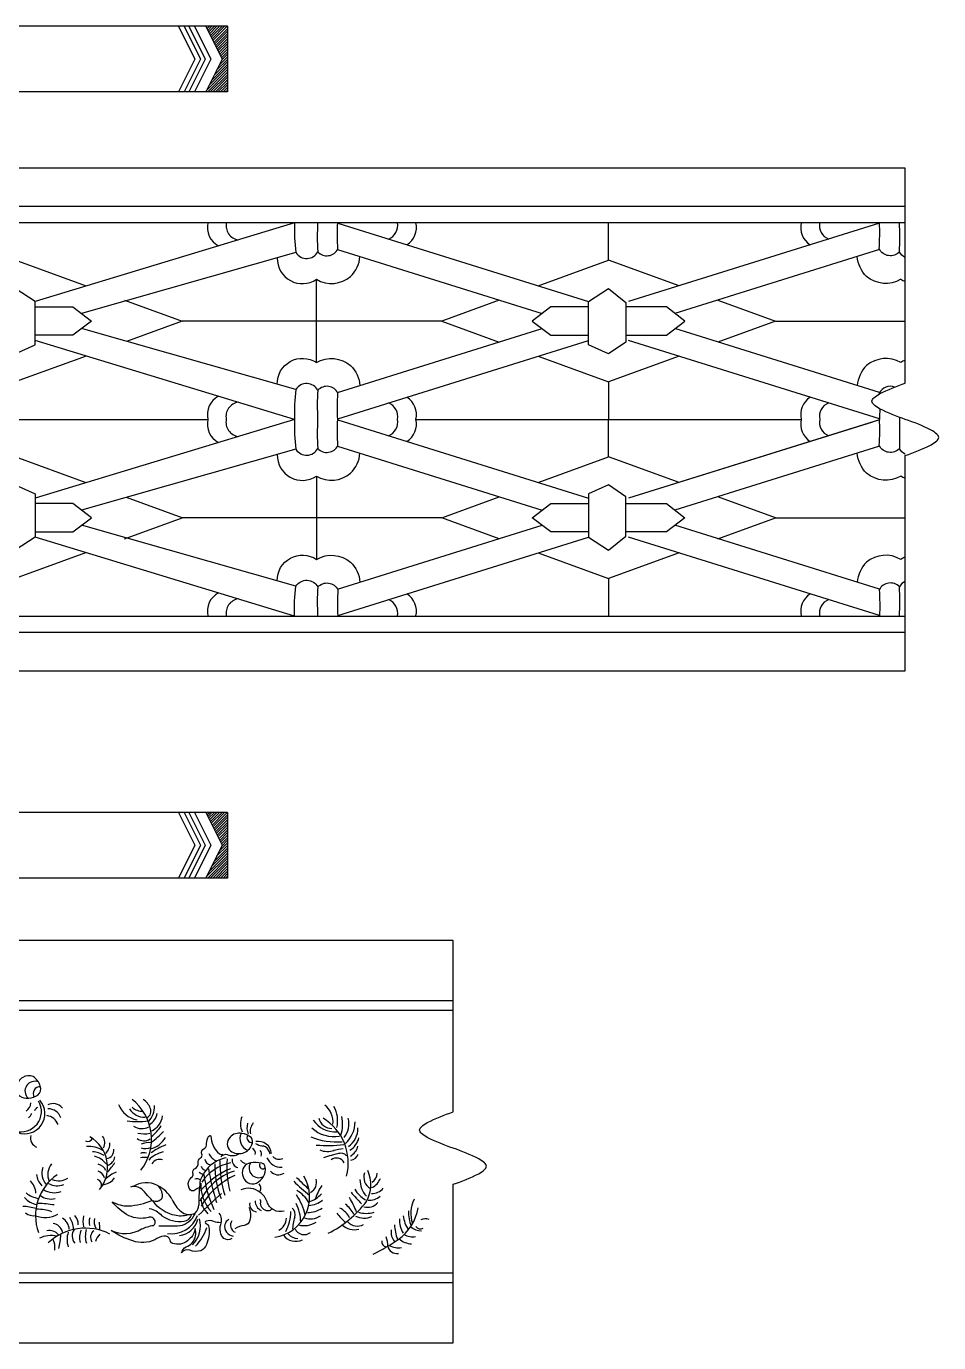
# Model space of a CAD drawing. Extents: x -66030 to 95157, y -13132 to 45879.
# Drawn here: x -52585 to -51677, y 3270 to 4580 of the extents above; entities that cross this region are included whole.
import ezdxf

# ---------------------------------------------------------------- set-up
doc = ezdxf.new("R2010")
doc.units = 0
doc.header["$LTSCALE"] = 100
doc.header["$MEASUREMENT"] = 0
for name, color, linetype in [('3', 11, 'CONTINUOUS'), ('4', 121, 'CONTINUOUS'), ('BH', 21, 'CONTINUOUS')]:
    doc.layers.add(name, color=color, linetype=linetype)

# ---------------------------------------------------------------- blocks, each defined once
blk = doc.blocks.new('A$C634F448C')
at = {"layer": '3'}
for p, q in [((1842.3, 445.6), (1584.1, 367.1)), ((1885.2, 445.1), (2134.9, 367.1)), ((2424.3, 445.1), (2174.6, 367.1)), ((1843.7, 415.9), (1630.3, 355.3)), ((1885.1, 419), (2088.7, 355.3)), ((2424.4, 419), (2220.8, 355.3)), ((1864.1, 306.4), (1864.1, 389.3)), ((1988.7, 347.8), (1730.4, 347.8)), ((2320.9, 347.8), (2450, 347.8)), ((1842.3, 250), (1584.1, 328.5)), ((1843.7, 279.8), (1630.3, 340.3)), ((1885.1, 276.6), (2088.7, 340.3)), ((1885.2, 250.5), (2134.9, 328.5)), ((2424.3, 250.5), (2174.6, 328.5)), ((2424.4, 276.6), (2220.8, 340.3)), ((1449.6, 250), (1756, 250)), ((1842.3, 250), (1584.1, 171.5)), ((1885.2, 249.5), (2134.9, 171.5)), ((1963.1, 250), (2346.4, 250)), ((2424.3, 249.5), (2174.6, 171.5)), ((2444.2, 252.1), (2444.2, 221.1)), ((2417.2, 247.3), (2174.6, 171.5)), ((1885.1, 223.4), (2088.7, 159.7)), ((2424.4, 223.4), (2220.8, 159.7)), ((2424.4, 223.4), (2220.8, 159.7)), ((1843.7, 220.2), (1630.3, 159.7)), ((1864.1, 193.6), (1864.1, 110.7)), ((1843.7, 84.1), (1630.3, 144.7)), ((1988.7, 152.2), (1730.4, 152.2)), ((1885.1, 81), (2088.7, 144.7)), ((2424.4, 81), (2220.8, 144.7)), ((2320.9, 152.2), (2450, 152.2)), ((1842.3, 54.4), (1584.1, 132.9)), ((1885.2, 54.9), (2134.9, 132.9)), ((2424.3, 54.9), (2174.6, 132.9))]:
    blk.add_line(p, q, dxfattribs=at)
for points in [[(2450, 0), (2450, 214, 0.033865), (2475.6, 224.6, 0.043189), (2481.4, 228.7, 0.176583), (2483.3, 232, 0.176583), (2481.4, 235.3, 0.043189), (2475.6, 239.4, 0.033865), (2450, 250, -0.033865), (2424.4, 260.6, -0.043189), (2418.6, 264.7, -0.176583), (2416.7, 268, -0.176583), (2418.6, 271.3, -0.043189), (2424.4, 275.4, -0.033865), (2450, 286), (2450, 500)], [(2450, 461.6), (1235.5, 461.6, -0.186132), (1274.8, 378.5, -0.175404), (1324.6, 358.8, -0.096903), (1363.2, 314.4, -0.01168), (1394, 268.5, 0.141166), (1417.2, 250, 0.141166), (1394, 231.5, -0.01168), (1363.2, 185.6, -0.096903), (1324.6, 141.2, -0.175404), (1274.8, 121.5, -0.186132), (1235.5, 38.4), (2450, 38.4)], [(2450, 445.6), (1269.1, 445.6, -0.098805), (1289.1, 393, -0.136235), (1334.8, 371.1, -0.095048), (1376.6, 323.1, -0.011446), (1407.3, 277.5, 0.14695), (1449.6, 250, 0.14695), (1407.3, 222.5, -0.011446), (1376.6, 176.9, -0.095048), (1334.8, 128.9, -0.136235), (1289.1, 107, -0.098805), (1269.1, 54.4), (2450, 54.4)], [(1842.3, 445.6, 0.040648), (1843.7, 415.9, 0.580877), (1865.4, 416.7, 0.525222), (1885.4, 419.5, -0.02457), (1885.3, 445.6)], [(2450, 411.1, -0.165276), (2444.2, 416.7, -0.525222), (2424.1, 419.5, 0.02457), (2424.3, 445.6)], [(1825.1, 410.6, 0.610125), (1864.1, 389.3, 0.31906), (1898.1, 392.1, 0.177935), (1907.4, 412)], [(2450, 386.8, -0.052164), (2445.4, 389.3, -0.31906), (2411.4, 392.1, -0.177935), (2402.2, 412)], [(1825.1, 285, -0.610125), (1864.1, 306.4, -0.31906), (1898.1, 303.5, -0.177935), (1907.4, 283.6)], [(2450, 308.8, 0.052164), (2445.4, 306.4, 0.31906), (2411.4, 303.5, 0.177935), (2402.2, 283.6)], [(2439.4, 282.1, 0.383946), (2424.1, 276.1, -0.000758), (2424.2, 275.3, -0.000758)], [(1766.6, 273, 0.340233), (1756, 250, 0.340233), (1766.6, 227)], [(1786.3, 267, 0.426532), (1774.3, 250, 0.426532), (1786.3, 233, 0.426532)], [(1935.7, 233.7, 0.365655), (1944.8, 250, 0.365655), (1935.7, 266.3, 0.365655)], [(1954.1, 228, 0.314028), (1963.1, 250, 0.314028), (1954.1, 272, 0.314028)], [(2355.4, 272, 0.314028), (2346.4, 250, 0.314028), (2355.4, 228)], [(2373.8, 266.3, 0.365655), (2364.8, 250, 0.365655), (2373.8, 233.7)], [(2450, 215.5, -0.165276), (2444.2, 221.1, -0.525222), (2424.1, 223.9, 0.025045), (2424.3, 250.5, 0.025045)], [(2424.5, 260.5, -0.009909), (2424.3, 250)], [(1825.1, 215, 0.610125), (1864.1, 193.6, 0.31906), (1898.1, 196.5, 0.177935), (1907.4, 216.4)], [(2450, 191.2, -0.052164), (2445.4, 193.6, -0.31906), (2411.4, 196.5, -0.177935), (2402.2, 216.4)], [(1825.1, 89.4, -0.610125), (1864.1, 110.7, -0.31906), (1898.1, 107.9, -0.177935), (1907.4, 88)], [(2450, 113.2, 0.052164), (2445.4, 110.7, 0.31906), (2411.4, 107.9, 0.177935), (2402.2, 88)], [(1842.3, 54.4, -0.040648), (1843.7, 84.1, -0.580877), (1865.4, 83.3, -0.525222), (1885.4, 80.5, 0.02457), (1885.3, 54.4)], [(2450, 88.9, 0.165276), (2444.2, 83.3, 0.525222), (2424.1, 80.5, -0.02457), (2424.3, 54.4)]]:
    blk.add_lwpolyline(points, format="xyb", dxfattribs=at)
for points in [[(1634.4, 382.8), (1564.3, 408.4), (1564.3, 445.6)], [(2084.7, 382.8), (2154.8, 408.4), (2154.8, 445.6)], [(2224.9, 382.8), (2154.8, 408.4), (2154.8, 445.6)], [(1673.1, 368.7), (1730.4, 347.8), (1675, 327.6)], [(2046, 368.7), (1988.7, 347.8), (2046, 326.9)], [(2263.6, 368.7), (2320.9, 347.8), (2263.6, 326.9)], [(1584.1, 361.8), (1621.8, 361.8), (1640.3, 347.8), (1621.8, 333.8), (1584.1, 333.8)], [(2134.9, 361.8), (2097.3, 361.8), (2078.8, 347.8), (2097.3, 333.8), (2134.9, 333.8)], [(2171.9, 333.8), (2212.3, 333.8), (2230.7, 347.8), (2212.3, 361.8), (2171.9, 361.8)], [(1635.1, 313), (1564.3, 287.2), (1564.3, 250)], [(2084.7, 312.8), (2154.8, 287.2), (2154.8, 250)], [(2224.9, 312.8), (2154.8, 287.2), (2154.8, 250)], [(1635.1, 187), (1564.3, 212.8), (1564.3, 250)], [(2084.7, 187.2), (2154.8, 212.8), (2154.8, 250)], [(2224.9, 187.2), (2154.8, 212.8), (2154.8, 250)], [(1673.1, 131.3), (1730.4, 152.2), (1675, 172.4)], [(2046, 131.3), (1988.7, 152.2), (2046, 173.1)], [(2263.6, 131.3), (2320.9, 152.2), (2263.6, 173.1)], [(1584.1, 138.2), (1621.8, 138.2), (1640.3, 152.2), (1621.8, 166.2), (1584.1, 166.2)], [(2134.9, 138.2), (2097.3, 138.2), (2078.8, 152.2), (2097.3, 166.2), (2134.9, 166.2)], [(2171.9, 166.2), (2212.3, 166.2), (2230.7, 152.2), (2212.3, 138.2), (2171.9, 138.2)], [(1634.4, 117.2), (1564.3, 91.6), (1564.3, 54.4)], [(2084.7, 117.2), (2154.8, 91.6), (2154.8, 54.4)], [(2224.9, 117.2), (2154.8, 91.6), (2154.8, 54.4)]]:
    blk.add_lwpolyline(points, dxfattribs=at)
for points in [[(1584.1, 324.2), (1584.1, 367.2), (1564.3, 380), (1547.2, 366.2), (1547.2, 326.9), (1564.3, 315.2)], [(2134.9, 324.2), (2134.9, 367.2), (2154.8, 380), (2171.9, 366.2), (2171.9, 326.9), (2154.8, 315.2)], [(1584.1, 175.8), (1584.1, 132.8), (1564.3, 120), (1547.2, 133.8), (1547.2, 173.1), (1564.3, 184.8)], [(2134.9, 175.8), (2134.9, 132.8), (2154.8, 120), (2171.9, 133.8), (2171.9, 173.1), (2154.8, 184.8)]]:
    blk.add_lwpolyline(points, close=True, dxfattribs=at)
blk.add_lwpolyline([(1885.3, 250, -0.02457), (1885.4, 276.1, 0.525222), (1865.4, 278.9, 0.580877), (1843.7, 279.8, 0.040648), (1842.3, 250, 0.040648), (1843.7, 220.2, 0.580877), (1865.4, 221.1, 0.525222), (1885.4, 223.9, -0.02457)], format="xyb", close=True, dxfattribs=at)
for centre, radius, start, end in [((1776.3, 441), 20.8, 167.2731, 242.4331), ((1788.5, 442.8), 14.4, 168.8965, 261.2956), ((2126.4, 431.4), 261.5, 176.882, 183.2271), ((1930.6, 442.8), 14.4, 290.7628, 11.1035), ((1942.8, 441), 20.8, 302.992, 12.7269), ((2366.7, 441), 20.8, 167.2731, 237.008), ((2378.9, 442.8), 14.4, 168.8965, 249.2372), ((2183.1, 431.4), 261.5, 356.7729, 3.118), ((2126.4, 264.2), 261.5, 176.7729, 183.118), ((2126.4, 235.8), 261.5, 176.882, 183.2271), ((2126.4, 68.6), 261.5, 176.7729, 183.118), ((2183.1, 68.6), 261.5, 356.882, 3.2271), ((1776.3, 59), 20.8, 117.5669, 192.7269), ((1788.5, 57.2), 14.4, 98.7044, 191.1035), ((1930.6, 57.2), 14.4, 348.8965, 69.2372), ((1942.8, 59), 20.8, 347.2731, 57.008), ((2366.7, 59), 20.8, 122.992, 192.7269), ((2378.9, 57.2), 14.4, 110.7628, 191.1035)]:
    blk.add_arc(centre, radius, start, end, dxfattribs=at)
at = {"layer": '4'}
blk.add_lwpolyline([(2450, 500), (0, 500), (0, 0), (2450, 0)], dxfattribs=at)
blk = doc.blocks.new('A$C4CCE1407')
at = {"layer": '3'}
for p, q in [((1101.2, 65.3), (0, 65.3)), ((1058.2, 65.3), (1052.6, 65.3)), ((1052.6, 65.3), (1068.9, 32.6)), ((1058.2, 65.3), (1074.5, 32.6)), ((1068.4, 65.3), (1062.8, 65.3)), ((1062.8, 65.3), (1079.1, 32.6)), ((1068.4, 65.3), (1084.7, 32.6)), ((1101.2, 65.3), (1079.6, 65.3)), ((1079.6, 65.3), (1095.9, 32.6)), ((1101.2, 65.3), (1101.2, 0)), ((1068.9, 32.6), (1052.6, 0)), ((1074.5, 32.6), (1058.2, 0)), ((1079.1, 32.6), (1062.8, 0)), ((1084.7, 32.6), (1068.4, 0)), ((1095.9, 32.6), (1079.6, 0)), ((1101.2, 0), (0, 0)), ((1058.2, 0), (1052.6, 0)), ((1068.4, 0), (1062.8, 0)), ((1101.2, 0), (1079.6, 0))]:
    blk.add_line(p, q, dxfattribs=at)
at = {"layer": 'BH'}
for p, q in [((1080, 64.6), (1080.6, 65.3)), ((1080.8, 62.9), (1083.2, 65.3)), ((1081.7, 61.2), (1085.7, 65.3)), ((1082.5, 59.5), (1088.3, 65.3)), ((1083.3, 57.8), (1090.8, 65.3)), ((1084.2, 56.1), (1093.4, 65.3)), ((1085, 54.4), (1095.9, 65.3)), ((1085.9, 52.7), (1098.4, 65.3)), ((1086.7, 51), (1101, 65.3)), ((1087.6, 49.3), (1101.2, 62.9)), ((1088.4, 47.6), (1101.2, 60.4)), ((1089.3, 45.9), (1101.2, 57.8)), ((1090.1, 44.2), (1101.2, 55.3)), ((1091, 42.5), (1101.2, 52.8)), ((1091.8, 40.8), (1101.2, 50.2)), ((1092.7, 39.1), (1101.2, 47.7)), ((1093.5, 37.4), (1101.2, 45.1)), ((1094.4, 35.7), (1101.2, 42.6)), ((1095.2, 34), (1101.2, 40)), ((1085.3, 11.4), (1101.2, 27.3)), ((1087.9, 16.5), (1101.2, 29.8)), ((1090.4, 21.6), (1101.2, 32.4)), ((1093, 26.7), (1101.2, 34.9)), ((1095.5, 31.8), (1101.2, 37.5)), ((1080.2, 1.2), (1101.2, 22.2)), ((1081.6, 0), (1101.2, 19.7)), ((1082.8, 6.3), (1101.2, 24.8)), ((1084.1, 0), (1101.2, 17.1)), ((1086.7, 0), (1101.2, 14.6)), ((1089.2, 0), (1101.2, 12)), ((1091.7, 0), (1101.2, 9.5)), ((1094.3, 0), (1101.2, 6.9)), ((1096.8, 0), (1101.2, 4.4)), ((1099.4, 0), (1101.2, 1.8))]:
    blk.add_line(p, q, dxfattribs=at)
blk = doc.blocks.new('A$C51F746CF')
at = {"layer": '3'}
for points in [[(2000, 0), (2000, 157.5, 0.033865), (2025.6, 168, 0.043189), (2031.4, 172.2, 0.176583), (2033.3, 175.5, 0.176583), (2031.4, 178.8, 0.043189), (2025.6, 182.9, 0.033865), (2000, 193.5, -0.033865), (1974.4, 204, -0.043189), (1968.6, 208.2, -0.176583), (1966.7, 211.5, -0.176583), (1968.6, 214.8, -0.043189), (1974.4, 218.9, -0.033865), (2000, 229.5), (2000, 400)], [(2000, 340), (1267.1, 340, 0.445622), (1222.3, 277.2, 0.228317), (1185.5, 200, 0.228317), (1222.3, 122.8, 0.445622), (1267.1, 60), (2000, 60)], [(2000, 330.4), (1267.3, 330.4, 0.484927), (1233.4, 273.5, 0.247375), (1195.1, 200, 0.247375), (1233.4, 126.5, 0.484927), (1267.3, 69.6), (2000, 69.6)], [(1695.5, 224, 0.430389), (1698.7, 233.1, 0.178454), (1691.5, 242)], [(1747.4, 154.1, 0.097725), (1743.1, 151.7, -0.323004), (1738.9, 151.7, -0.273291), (1737, 160.8, -0.079158), (1740.6, 165.3, 0.378867), (1741.1, 168.5, -0.389152), (1743.3, 173.3, 0.370798), (1746.3, 178.8, -0.316081), (1748.8, 183.8, 0.314156), (1750.1, 187.4, -0.352641), (1752.3, 193.2, 0.297723), (1754.7, 196.3, -0.10406), (1756, 203.6, -0.10941), (1757.9, 206.1, -0.405319), (1759.1, 205.4, 0.095803), (1761.3, 196.2, 0.121601), (1767.5, 187.8, 0.260907), (1771.3, 187.5)], [(1799.3, 203.8, 0.178655), (1789.8, 208.2, 0.264038), (1778.2, 204.4, 0.442381), (1778.6, 190.7, 0.480219), (1799.9, 196.8, 0.209823), (1799.3, 203.8)], [(1818.1, 187.5, 0.20889), (1813.4, 194.8, 0.15391), (1809.7, 195.6, -0.16393), (1803.9, 197.9)], [(1769.1, 184.8, -0.302607), (1775.4, 187.3, 0.292674), (1786.8, 188.1, 0.370946)], [(1809.7, 178.5, 0.105911), (1798.4, 178.8, 0.434421), (1790.5, 167.1, 0.49729), (1804.4, 158.7, 0.313245), (1813.2, 174.6, 0.292882), (1809.7, 178.5)], [(1875.8, 108.8, 0.114195), (1914, 140.5, 0.232948), (1915.1, 171.2, 0.232948)], [(1720.3, 142.6, 0.174382), (1705.9, 156.2, 0.280178), (1681.6, 155.2)], [(1735.9, 127.1, -0.146875), (1723, 126.7, -0.136839), (1705.6, 135.9, 0.009851), (1692.9, 149.9, 0.319093), (1679.1, 154.8, 0.319093)], [(1700.9, 141.5, 0.365411), (1710.6, 143.8, 0.278061), (1706.7, 155.6)], [(1832.1, 130.9, -0.417579), (1815, 140.2, 0.146561), (1808.2, 149.3, 0.294133), (1788.8, 151.9, 0.294133)], [(1768.7, 119.3, -0.073838), (1761.9, 120.5, 0.165046), (1754.4, 121, 0.754266), (1754.3, 118.5, -0.255184), (1757.1, 115, -0.126168), (1754.7, 97.6, -0.165035), (1749.1, 91.5, -0.177424), (1738.2, 91.9, 0.338339), (1729.7, 89.2, -0.250489), (1734.5, 95.2, 0.088002), (1740.4, 99.3, 0.265803), (1743.3, 113.7, -0.198086), (1737.4, 102.8, -0.271266), (1722.7, 98.2, -0.338539), (1718.5, 102.1, 0.365401), (1712.2, 106, 0.123477), (1703.2, 102.2, -0.182945), (1681.3, 101.2, -0.068824), (1659.8, 111.6, 0.250172), (1690.1, 113.1, -0.064956), (1701.9, 116.7, 0.352025), (1703.5, 121.3, 0.420829), (1696.5, 124.5, -0.173577), (1677.3, 126.3, -0.103443), (1660.8, 140.2, 0.134924), (1677.1, 136, 0.086256), (1700.3, 141.5, 0.086256)], [(1697.7, 133.6, -0.175218), (1710.1, 126.3, 0.181043), (1732.4, 120.7, 0.306948), (1739.6, 127.4, 0.306948)], [(1720.3, 142.6, 0.122229), (1729.4, 130.6, 0.297845), (1743.5, 128.8, 0.297845)], [(1796.9, 134.9, -0.166335), (1797.7, 121.7, -0.317537), (1792.3, 116.5, 0.142052), (1782.9, 113.1, 0.028388)], [(1819.6, 133.2, -0.250826), (1815.8, 131, -0.37212), (1808.5, 138.7, 0.284382), (1807.7, 142.4, 0.284382)], [(1920.5, 87.9, 0.026604), (1945.5, 102.6, 0.196315), (1965.3, 134.1, 0.196315)], [(1779.9, 103.5, -0.282451), (1771.8, 103.7, -0.264769), (1768.8, 117.4, 0.251369), (1767.4, 128.8, 0.251369)], [(1776.8, 122.7, 0.199028), (1772.9, 117.4, 0.427309), (1781.2, 106)]]:
    blk.add_lwpolyline(points, format="xyb", dxfattribs=at)
blk.add_lwpolyline([(1589.2, 255.1, 0.198694), (1582.1, 264.7, 0.242542), (1571.9, 263.8, 0.203447), (1565, 254.3, 0.317178), (1568.7, 245.5, 0.171544), (1577.8, 243.2, 0.142896), (1587, 246.3, 0.33453)], format="xyb", close=True, dxfattribs=at)
for centre, radius, start, end in [((1583.8, 250.3), 9.73, 68.0673, 227.3959), ((1588.9, 247.9), 6.67, 85.3907, 212.938), ((1570, 230.1), 20.4, 253.5947, 30.0384), ((1573.6, 227.9), 20.2, 249.5531, 40.8554), ((1568.3, 240), 11.8, 305.6179, 352.2258), ((1602.1, 226.1), 11.7, 38.4314, 117.7426), ((1689.5, 245), 23.6, 199.6748, 260.4711), ((1649.9, 202.4), 50.1, 322.0598, 52.2752), ((1680.7, 235), 22.3, 317.0716, 1.9764), ((1858.7, 219.3), 21.9, 355.1795, 50.9165), ((1570.8, 232.3), 10.9, 308.7826, 336.8873), ((1588.5, 229.3), 5.08, 111.2566, 165.2464), ((1594.4, 212.5), 13.4, 19.8644, 83.3559), ((1597.8, 220.1), 12.4, 17.1796, 94.2782), ((1693.4, 242.4), 18.2, 212.9424, 270.9391), ((1691.4, 246.1), 16, 228.0451, 270.7322), ((1689.1, 231.4), 16.9, 301.3588, 348.0253), ((1692, 228), 19.1, 292.386, 352.8472), ((1807.6, 217.4), 19.1, 157.4931, 203.5217), ((1879.4, 226.3), 13.2, 192.3747, 270.3368), ((1843.8, 178.8), 51.9, 345.4293, 58.8054), ((1858.9, 221), 26.3, 344.8333, 31.8976), ((1848.1, 217.9), 42, 344.1095, 9.7093), ((1874.5, 217.8), 21.9, 321.0487, 14.3127), ((1686.5, 284.6), 64.7, 260.4599, 278.8784), ((1690.3, 228.5), 15.6, 238.3485, 296.7431), ((1575.4, 346.5), 193, 310.1397, 314.9962), ((1670.2, 241.8), 47.3, 308.8405, 326.4826), ((1811.1, 213.6), 16.2, 162.6574, 203.0048), ((1811.4, 210), 13.3, 139.9628, 190.3273), ((1881.8, 237.7), 32.8, 227.2892, 279.255), ((1883.3, 236.8), 27.2, 214.4587, 272.3305), ((1872.8, 220), 29.8, 313.0066, 359.4993), ((1883.1, 213.3), 22.3, 305.1847, 0.7458), ((1589.7, 203.6), 10.1, 166.6229, 246.4746), ((1636.5, 205.7), 5.44, 246.794, 330.9532), ((1621.6, 174.5), 34.6, 320.163, 60.6804), ((1641.9, 198.8), 11.5, 334.2209, 35.2687), ((1644.6, 198), 13.9, 315.5392, 2.8854), ((1692.3, 211.5), 10.7, 230.8189, 305.3764), ((1692.5, 233.6), 25.9, 256.0622, 283.084), ((1697.8, 177.6), 21.4, 84.6717, 112.6555), ((1693.2, 215.9), 23.8, 284.1535, 329.9018), ((1740.6, 130.4), 71.4, 111.8244, 125.1552), ((1800.8, 203), 12.9, 155.8202, 246.7961), ((1799.9, 204), 4.94, 149.9109, 275.0338), ((1806.3, 187.1), 13.1, 4.7111, 101.3561), ((1884.1, 267.9), 68.2, 247.9049, 274.6133), ((1875.7, 312), 116, 264.167, 277.7275), ((1885.8, 209.2), 21.3, 303.1333, 345.107), ((1638.2, 171.4), 23.8, 55.5518, 97.4145), ((1638.9, 162.1), 27.9, 59.8201, 84.8981), ((1636.5, 162.3), 24.1, 39.3549, 73.8789), ((1654, 191.4), 8.46, 279.5585, 6.2373), ((1653.1, 186.4), 10.5, 290.784, 351.7346), ((1692.9, 151.2), 33, 84.2183, 97.0315), ((1692.1, 180.6), 8.26, 70.8075, 112.2724), ((1693.8, 208.1), 15, 253.6565, 290.9909), ((1718.3, 160.5), 29.9, 102.7132, 134.9711), ((1770.2, 193.8), 14.2, 202.9252, 248.259), ((1781.9, 148.8), 36, 102.5112, 126.2033), ((1798.6, 188.8), 4.71, 340.9982, 69.065), ((1803.4, 187.4), 6.09, 341.355, 39.2681), ((1829, 189.7), 15.3, 201.9591, 273.2701), ((1826.9, 190.7), 8.32, 222.5483, 296.126), ((1875.1, 210.5), 20.3, 247.7073, 288.6271), ((1914.7, 59.1), 132.1, 101.9758, 109.2133), ((1884.1, 175.2), 8.46, 24.6044, 129.3179), ((1935.2, -75.1), 271.7, 99.4389, 101.4843), ((1888.6, 181.9), 6.62, 37.7438, 111.6652), ((1889.1, 199.9), 16.9, 301.2846, 344.2383), ((1896.6, 190.7), 9.49, 280.6893, 341.2973), ((1608.1, 168.7), 17.2, 161.0044, 222.3805), ((1613.1, 167.3), 16.4, 140.0514, 204.7835), ((1644.3, 161.6), 9.19, 14.4921, 74.6792), ((1643, 164.9), 13.3, 28.8056, 72.7739), ((1332.1, 417.2), 408.1, 322.6795, 324.3224), ((1708, 173.5), 8.8, 69.7397, 149.8022), ((1782.7, 149.1), 36.3, 127.4315, 163.2543), ((1801.3, 114.8), 59.1, 109.0108, 154.0247), ((1811.9, 95.5), 84.4, 113.2347, 138.4844), ((1755.9, 177.7), 6.81, 199.4773, 251.6122), ((1786.9, 135.8), 43.8, 101.0315, 147.1006), ((1759.5, 183.5), 6.7, 188.3909, 262.4269), ((1937.2, 198), 182.1, 187.885, 198.7184), ((1846.5, 175.5), 83.6, 178.4155, 202.6903), ((1865.1, 177.5), 97.1, 177.7211, 198.5499), ((1877, 174.8), 102.1, 175.4049, 193.6972), ((1787.3, 181.3), 7.14, 168.6946, 259.6241), ((1796.5, 187.7), 10.1, 217.3159, 251.0451), ((1806.6, 173.7), 9.62, 148.1648, 299.1892), ((1810.5, 176.2), 3.22, 148.5417, 303.3153), ((1826.2, 177.6), 10.6, 221.7104, 302.5873), ((1565, 147.3), 20, 4.1581, 43.6385), ((1633.7, 126.2), 49.2, 123.933, 199.6402), ((1606.6, 170.5), 21.4, 188.7575, 222.194), ((1606.2, 172.6), 16.6, 238.443, 292.7744), ((1607.7, 177.6), 16.6, 247.1457, 302.3219), ((1644, 156.5), 6.25, 350.1695, 68.4905), ((1649.1, 174.8), 17.9, 279.5398, 322.3614), ((1676.7, 140.7), 31.4, 112.2673, 136.0983), ((1744.8, 156.1), 6.83, 57.7813, 103.8532), ((2107.9, 128.9), 361.1, 174.9955, 178.7303), ((1756.8, 181.4), 15.1, 231.3312, 248.4746), ((1791.5, 158.2), 42.6, 179.5112, 220.7201), ((1814.5, 97.9), 75.4, 114.6663, 149.7182), ((1858.5, 179), 107, 186.3663, 205.7057), ((1802.2, 153.6), 6.58, 334.4984, 41.4908), ((1816.6, 145.1), 40.7, 278.4663, 30.4919), ((1951.4, 269.3), 154.6, 224.6803, 232.4989), ((1938.8, 251.1), 128.2, 222.5483, 230.1011), ((1852.8, 159.5), 11.4, 298.6091, 16.5587), ((1930.9, 161.9), 23.5, 179.1914, 223.1855), ((1924.6, 164.7), 13.4, 161.1626, 239.1349), ((1911.8, 169.6), 17.1, 295.9967, 338.4556), ((1913.9, 168.6), 10.5, 302.8426, 359.4711), ((1589, 157.4), 20.2, 220.5922, 260.812), ((1591.8, 170.6), 27.4, 232.4078, 261.1831), ((1599.6, 159.3), 16.4, 229.9485, 285.88), ((1603, 168.8), 19.6, 237.1675, 291.0164), ((2278, -418.5), 761.4, 131.8967, 134.2468), ((1798.3, 114.8), 56, 12.5747, 35.0319), ((1829.1, 123.9), 31.4, 29.7953, 60.4074), ((1850.2, 163.9), 24.5, 287.1593, 320.0063), ((1915.6, 125.3), 55.6, 145.9347, 161.703), ((1768.4, 72.1), 147.5, 23.1989, 29.2836), ((2192.4, 408.6), 391.7, 221.3783, 223.6661), ((1927.6, 167.9), 29.6, 211.1417, 240.1015), ((1916.9, 158), 16.2, 264.6655, 310.5264), ((1919, 163.3), 15, 269.3541, 320.0265), ((1571.2, 90.1), 45.4, 72.2529, 89.1993), ((1585.6, 83.5), 49.2, 71.8659, 89.9482), ((1581.5, 3.6), 135.1, 80.7706, 87.6485), ((1733.8, 137.6), 13.1, 317.8002, 358.1648), ((1772.8, 145.2), 23.9, 184.5711, 225.1856), ((1805.3, 137.8), 7.71, 171.075, 264.2399), ((1813, 140.7), 9.88, 177.8928, 247.5941), ((1834.4, 127.2), 8.61, 343.5338, 50.7042), ((1808.7, 119.9), 39.7, 359.5962, 27.7871), ((1855.6, 154.8), 25.2, 268.6627, 304.0577), ((1855.4, 159.6), 23.1, 272.8291, 309.7646), ((1877.4, 114), 22.2, 27.3906, 63.1948), ((1872.7, 112.6), 32.3, 27.7472, 51.2205), ((1914.9, 148.5), 13.8, 254.4224, 318.273), ((1991.4, 129.4), 35.7, 177.4614, 202.0608), ((1989.3, 128.7), 31.4, 153.3462, 198.9326), ((1582.9, 139.7), 13.5, 231.4055, 278.1297), ((1594, 151.2), 26.7, 249.1879, 298.3183), ((1600.3, 107.2), 11.5, 14.2325, 81.116), ((1603.8, 111.7), 14.4, 4.2912, 58.0007), ((1601.8, 112.7), 20.5, 1.0399, 35.2379), ((1615.1, 117.8), 12, 357.2307, 45.4631), ((1658, 120.4), 26.3, 167.5492, 191.6104), ((1653.6, 120), 15.7, 165.1164, 192.1605), ((1655.9, 120.3), 13.1, 165.8683, 208.5866), ((1600.3, 114.4), 48.2, 357.8138, 6.6726), ((1719.9, 135.3), 27.1, 261.519, 341.3314), ((1725.1, 128), 21.6, 277.3976, 346.5388), ((1724.6, 136.5), 20.4, 280.4554, 336.2697), ((1721.6, 116.3), 27, 315.008, 15.0271), ((1785.8, 116.7), 7.33, 141.9472, 249.4188), ((1820.5, 124.1), 13.7, 296.9494, 358.3), ((1795.6, 130.8), 43, 332.1292, 359.3975), ((1866.4, 114.2), 26, 156.1108, 184.5309), ((1852.1, 137.4), 21, 254.2191, 303.4421), ((1858.3, 139.9), 16.8, 248.261, 305.2066), ((1926.1, 161.5), 53.1, 217.9829, 231.4419), ((1904.7, 128.9), 12.9, 222.3879, 298.7214), ((1911.5, 143), 19.1, 243.1274, 293.9027), ((1913.7, 153.7), 25.1, 251.8367, 288.1618), ((1968.8, 121.5), 22.2, 175.5456, 214.5621), ((1977.8, 128.5), 27.4, 184.695, 216.1476), ((1972.4, 110.5), 12.7, 73.1336, 111.3258), ((1599.7, 82.6), 24, 75.6261, 117.7995), ((1598.8, 100.9), 10.6, 36.7035, 105.8647), ((1634.2, 59.8), 54.1, 63.2126, 133.2097), ((1540.3, 111.8), 69.7, 344.8992, 356.4337), ((1639.3, 102.6), 23.4, 161.9857, 198.1771), ((1632.6, 106.2), 11.6, 146.8806, 218.3576), ((1645.7, 104.6), 17.4, 154.6183, 196.6937), ((1657, 106.1), 22.9, 163.9847, 197.8394), ((1647.1, 104.9), 7.81, 126.3832, 215.1727), ((1656.8, 98.1), 12.7, 130.278, 168.6291), ((1716.8, 378.9), 262.7, 267.9324, 272.5258), ((1713.7, 127.1), 43.1, 314.1068, 342.9617), ((1843.5, 115.9), 15.1, 215.7404, 296), ((1845.9, 116.9), 13.2, 220.402, 269.1468), ((1851.8, 117.4), 9.9, 205.5573, 308.7827), ((1901.6, 128.9), 16.6, 224.836, 285.7228), ((1914.3, 97.3), 20.7, 356.3161, 23.0152), ((1953.5, 109.9), 15.1, 170.9973, 218.2353), ((2009.9, 123.7), 68.6, 185.345, 197.8222), ((1959.4, 119.3), 14, 235.9528, 283.3752), ((1968.1, 126.7), 15.3, 228.4692, 271.6657), ((1967.6, 119.1), 5.91, 216.6622, 295.039), ((1586.8, 94.7), 17.1, 351.4342, 27.6056), ((1934.2, 100.4), 5.2, 170.0942, 261.4482), ((1944.1, 98), 9.34, 192.8588, 279.5935), ((1945.7, 112.6), 18.2, 240.814, 279.5001), ((1959.6, 119), 20.7, 229.8802, 267.1118)]:
    blk.add_arc(centre, radius, start, end, dxfattribs=at)
at = {"layer": '4'}
blk.add_lwpolyline([(2000, 400), (0, 400), (0, 0), (2000, 0)], dxfattribs=at)

msp = doc.modelspace()

# ---------------------------------------------------------------- block references
at = {"layer": '4'}
for name, p in [('A$C4CCE1407', (-53486.2, 4514.5)), ('A$C634F448C', (-54160.5, 3938.8)), ('A$C4CCE1407', (-53486.2, 3732.6)), ('A$C51F746CF', (-54160.5, 3270.4))]:
    msp.add_blockref(name, p, dxfattribs=at)

doc.saveas('drawing.dxf')
